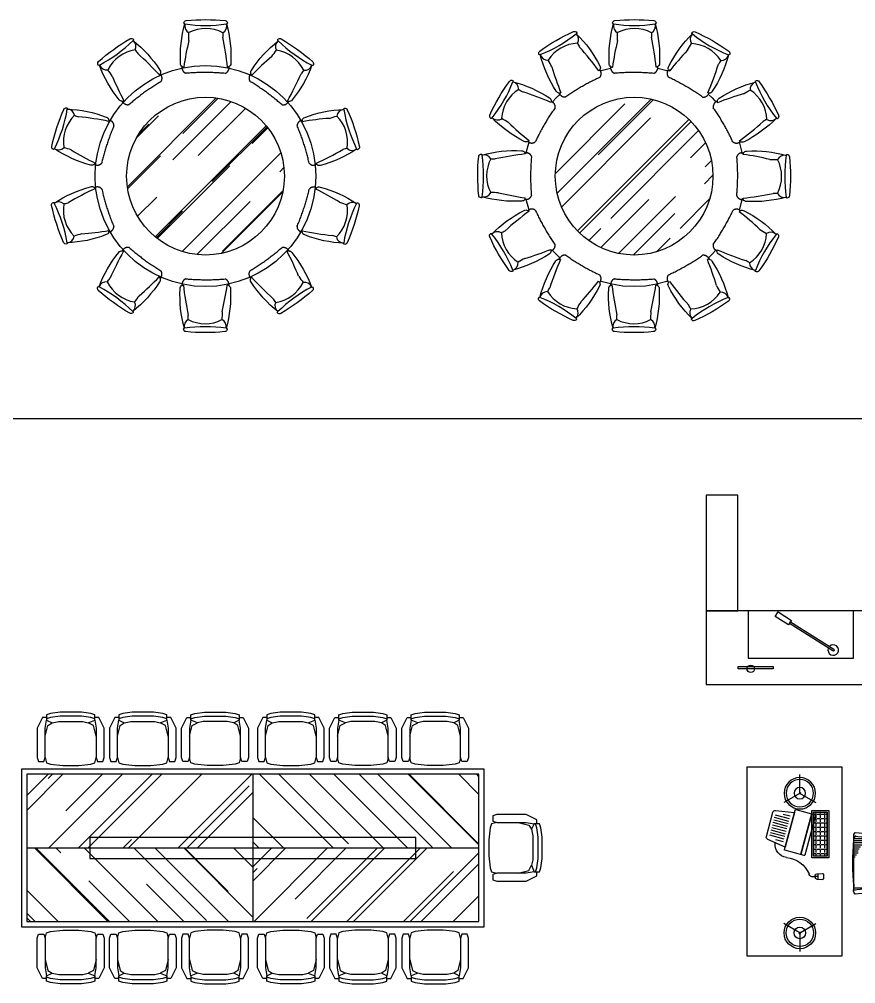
# Model space of a CAD drawing. Header units: millimetres. Extents: x 14385 to 129787, y 107826 to 186798.
# Drawn here: x 43170 to 51126, y 166282 to 175449 of the extents above; entities that cross this region are included whole.
import ezdxf

# ---------------------------------------------------------------- set-up
doc = ezdxf.new("R2010")
doc.units = ezdxf.units.MM
doc.header["$LTSCALE"] = 1000
doc.set_wipeout_variables(frame=1)
doc.linetypes.add('DASH', pattern=[0.35, 0.25, -0.1])
doc.linetypes.add('DASHED2', pattern=[0.375, 0.25, -0.125])
doc.layers.add('FF-FURN', color=51, linetype='Continuous')
pattern_1 = [(45, (-2993635.3, -2408480.16), (424.26407, 1131.37085), [7500, -1000, 2500, -500]), (45, (-2993341.8, -2407833.15), (-823.7794, 116.67262), [1500, -165, 3000, -375]), (45, (-2993759.02, -2408002.86), (1601.59686, 2075.358403), [4000, -700, 2000, -500])]
pattern_2 = [(135, (-2993635.3, -2408480.16), (-1131.37085, 424.26407), [7500, -1000, 2500, -500]), (135, (-2994282.3, -2408186.7), (-116.67262, -823.7794), [1500, -165, 3000, -375]), (135, (-2994112.58, -2408603.9), (-2075.358403, 1601.59686), [4000, -700, 2000, -500])]

# ---------------------------------------------------------------- blocks, each defined once
blk = doc.blocks.new('A$C4A8B782B')
blk.add_wipeout([(222.2, -1016.3), (222.2, -1040.4), (233.6, -1053.3), (237, -1067.9), (238, -1091), (239, -1130.2), (237.7, -1193.8), (235.2, -1232.1), (230.6, -1276.9), (223, -1328.3), (217.1, -1359.7), (209.2, -1396), (206.9, -1405.7), (204, -1417.2), (201.2, -1427.9), (198.4, -1438.5), (197.5, -1441.7), (196, -1446.9), (197.2, -1446.8), (199.3, -1447.1), (201.9, -1448.1), (203, -1448.9), (204.3, -1450.3), (205.7, -1452.9), (205.8, -1453.6), (205.6, -1456.5), (204.2, -1462.2), (202.1, -1466.5), (200.7, -1468.6), (198.1, -1471.4), (194.5, -1474.2), (191.7, -1475.8), (188.8, -1477), (185.9, -1477.8), (175.8, -1478.9), (126.1, -1483), (56.1, -1486.6), (10.5, -1487.5), (-19.5, -1487.4), (-82.5, -1485.7), (-150.4, -1481.4), (-177.3, -1479), (-191.3, -1477.2), (-197.7, -1474.2), (-202.4, -1470.1), (-205.9, -1465.3), (-207.7, -1461.1), (-208.8, -1455.2), (-208.4, -1451.9), (-207, -1449.6), (-205.5, -1448.3), (-204.4, -1447.6), (-202.4, -1447), (-200.9, -1446.8), (-199.7, -1446.9), (-206.3, -1422.7), (-212.4, -1398.5), (-217.7, -1375), (-225.5, -1334.7), (-231.1, -1300.4), (-234.7, -1272.6), (-238, -1242), (-240.2, -1214.1), (-242.5, -1160.1), (-242.6, -1128.9), (-242, -1100.8), (-241.1, -1081), (-239.9, -1061), (-232.8, -1046.6), (-226.2, -1040.7), (-222.5, -1038.5), (-221.5, -1016.5), (-218.9, -1007.6), (-214.5, -998.6), (-201.1, -983.7), (-186.9, -976), (-147.7, -979.8), (-103.4, -982.1), (-55.7, -984.1), (-16, -984.9), (59.9, -984.4), (108, -982.6), (134.5, -981.1), (167.2, -978.9), (187, -977.3), (196.4, -981.8), (206, -989.4), (212.6, -997.2), (216.9, -1004.7), (216.9, -1004.7)])
blk.add_lwpolyline([(222.2, -1016.3), (222.2, -1040.4, -0.272197), (237, -1070.3, -0.084996), (196, -1446.9, -0.358062), (205.7, -1452.9), (205.8, -1453.2), (205.8, -1454, -0.383738), (183.2, -1478.1, -0.050605), (-186.2, -1478.2, -0.392463), (-208.9, -1453.2, -0.389694), (-199.7, -1446.9, -0.084991), (-240.5, -1070.3, -0.302708), (-222.5, -1038.5), (-221.5, -1016.5)], format="xyb")
at = {"color": 55}
blk.add_lwpolyline([(-222.3, -1038.4, -0.092226), (-210.8, -1035.1)], format="xyb", dxfattribs=at)
at = {"color": 59, "linetype": 'DASHED2', "ltscale": 100}
for centre, radius, start, end in [((-168.3, -1026.8), 54.1, 110.10382, 169.04205), ((7.1, 1103.8), 2088.8, 264.66863, 274.93974), ((168, -1028), 54.1, 12.03498, 69.50456)]:
    blk.add_arc(centre, radius, start, end, dxfattribs=at)
at = {"color": 55}
for centre, radius, start, end in [((3007, -655.7), 3240, 186.72538, 191.85878), ((-2371.7, -673.3), 2603.8, 346.28981, 352.0138), ((204.1, -1067.9), 32.9, 56.7052, 85.26245), ((-130.9, -1426.4), 71.8, 118.36809, 196.57281), ((-741.2, -1326.5), 577.4, 356.34587, 0.49794), ((-741.2, -1326.5), 577.4, 356.34587, 0.49794), ((-2.8, -1053), 350.1, 242.38583, 297.16637), ((123.6, -1429.6), 74.3, 346.57778, 63.38635), ((1856.3, -1350.5), 1699.3, 177.97854, 180.47427), ((1856.3, -1350.5), 1699.3, 177.97854, 180.47427), ((-1.8, -2772.8), 1340.6, 81.51389, 98.48882)]:
    blk.add_arc(centre, radius, start, end, dxfattribs=at)
blk = doc.blocks.new('F-21')
at = {"color": 0, "linetype": 'Continuous'}
for rotation in [180, 143.9999999939887, 252.0000000102807, 72.00000001028067, 323.9999999939887]:
    blk.add_blockref('A$C4A8B782B', (0, 0), dxfattribs=dict(at, rotation=rotation))
blk.add_blockref('A$C4A8B782B', (0, 0), dxfattribs=at)
for rotation in [216.0000000060113, 107.9999999897193, 287.9999999897194, 36.00000000601128]:
    blk.add_blockref('A$C4A8B782B', (0, 0), dxfattribs=dict(at, rotation=rotation))
blk = doc.blocks.new('做成ACAD TuKuai0334')
at = {"ltscale": 0.1}
blk.add_lwpolyline([(-561.5, 302.8), (-426.8, 236.8), (-448.8, 191.9), (-583.5, 257.9)], close=True, dxfattribs=at)
blk.add_lwpolyline([(-433.4, 223.4), (4.4, 9, -1), (-4.4, -9), (-442.2, 205.4)], format="xyb", close=True, dxfattribs=at)
blk.add_arc((0, 0), 50, 165.44738, 142.37346, dxfattribs=at)
blk = doc.blocks.new('YZ')
blk.add_wipeout([(266.7, -50.8), (317.5, -152.4), (317.5, -431.8), (304.8, -469.9), (254, -469.9), (241.3, -431.8), (228.6, -482.6), (190.5, -495.3), (76.2, -508), (-76.2, -508), (-190.5, -495.3), (-228.6, -482.6), (-241.3, -431.8), (-254, -469.9), (-304.8, -469.9), (-317.5, -431.8), (-317.5, -152.4), (-266.7, -50.8), (-228.6, -50.8), (-228.6, -25.4), (-190.5, -12.7), (-101.6, 0), (101.6, 0), (190.5, -12.7), (228.6, -25.4), (228.6, -50.8)])
at = {"linetype": 'ByBlock'}
blk.add_lwpolyline([(317.5, -152.4), (317.5, -431.8), (304.8, -469.9), (254, -469.9), (241.3, -431.8), (228.6, -482.6), (190.5, -495.3), (76.2, -508), (-76.2, -508), (-190.5, -495.3), (-228.6, -482.6), (-241.3, -431.8), (-254, -469.9), (-304.8, -469.9), (-317.5, -431.8), (-317.5, -152.4), (-266.7, -50.8), (-228.6, -50.8), (-228.6, -25.4), (-190.5, -12.7), (-101.6, 0), (101.6, 0), (190.5, -12.7), (228.6, -25.4), (228.6, -50.8), (266.7, -50.8)], close=True, dxfattribs=at)
at = {"color": 57, "linetype": 'ByBlock', "elevation": 0}
for points in [[(241.3, -431.8), (241.3, -152.4), (228.6, -76.2), (177.8, -101.6), (114.3, -88.9), (-114.3, -88.9), (-165.1, -101.6), (-228.6, -76.2), (-241.3, -152.4), (-241.3, -431.8)], [(-228.6, -63.5), (-190.5, -50.8), (-101.6, -38.1), (101.6, -38.1), (190.5, -50.8), (228.6, -63.5)], [(-241.3, -228.6), (-215.9, -127), (-165.1, -101.6)], [(241.3, -228.6), (215.9, -127), (177.8, -101.6)]]:
    blk.add_lwpolyline(points, dxfattribs=at)
at = {"linetype": 'ByBlock', "elevation": 0}
for points in [[(-228.6, -76.2), (-228.6, -50.8)], [(228.6, -50.8), (228.6, -76.2)]]:
    blk.add_lwpolyline(points, dxfattribs=at)
blk = doc.blocks.new('222')
h = blk.add_hatch()
h.set_pattern_fill('AR-RROOF', color=59, scale=400, angle=45, style=0)
h.set_pattern_definition([(45, (-23731.6, -71.8), (339.411, 905.097), [6000, -800, 2000, -400]), (45, (-23496.83, 445.8), (-659.024, 93.338), [1200, -132, 2400, -300]), (45, (-23830.58, 310.03), (1281.2775, 1660.2867), [3200, -560, 1600, -400])])
edge = h.paths.add_edge_path()
edge.add_arc((0, 0), 750, 0, 360)
at = {"color": 55, "linetype": 'Continuous'}
blk.add_circle((0, 0), 750, dxfattribs=at)
at = {"color": 0, "linetype": 'Continuous'}
blk.add_blockref('A$C4A8B782B', (0, 0), dxfattribs=at)
blk.add_circle((0, 0), 1050, dxfattribs=at)
at = {"color": 0, "linetype": 'Continuous', "rotation": 30.00000000006242}
blk.add_blockref('A$C4A8B782B', (0, 0), dxfattribs=at)
at = {"color": 0, "linetype": 'Continuous', "rotation": 59.99999999993758}
blk.add_blockref('A$C4A8B782B', (0, 0), dxfattribs=at)
at = {"color": 0, "linetype": 'Continuous', "rotation": 90}
blk.add_blockref('A$C4A8B782B', (0, 0), dxfattribs=at)
at = {"color": 0, "linetype": 'Continuous', "rotation": 120.0000000000624}
blk.add_blockref('A$C4A8B782B', (0, 0), dxfattribs=at)
at = {"color": 0, "linetype": 'Continuous', "rotation": 149.9999999999376}
blk.add_blockref('A$C4A8B782B', (0, 0), dxfattribs=at)
at = {"color": 0, "linetype": 'Continuous', "rotation": 180}
blk.add_blockref('A$C4A8B782B', (0, 0), dxfattribs=at)
at = {"color": 0, "linetype": 'Continuous', "rotation": 210.0000000000624}
blk.add_blockref('A$C4A8B782B', (0, 0), dxfattribs=at)
at = {"color": 0, "linetype": 'Continuous', "rotation": 239.9999999999376}
blk.add_blockref('A$C4A8B782B', (0, 0), dxfattribs=at)
at = {"color": 0, "linetype": 'Continuous', "rotation": 270}
blk.add_blockref('A$C4A8B782B', (0, 0), dxfattribs=at)
at = {"color": 0, "linetype": 'Continuous', "rotation": 300.0000000000624}
blk.add_blockref('A$C4A8B782B', (0, 0), dxfattribs=at)
at = {"color": 0, "linetype": 'Continuous', "rotation": 329.9999999999376}
blk.add_blockref('A$C4A8B782B', (0, 0), dxfattribs=at)
blk = doc.blocks.new('Lamp-T-300')
at = {"color": 8}
for p, q in [((8.7, -5), (-153.3, 88.5)), ((-8.7, -5), (153.3, 88.5)), ((0, 10), (0, -177))]:
    blk.add_line(p, q, dxfattribs=at)
at = {"color": 8, "const_width": 5}
for points in [[(-125, 72.1), (-151.3, 87.4)], [(125, 72.1), (151.3, 87.4)], [(0, -144.3), (0, -174.7)]]:
    blk.add_lwpolyline(points, dxfattribs=at)
blk.add_circle((0, 0), 150)
at = {"color": 8}
for radius in [130, 55]:
    blk.add_circle((0, 0), radius, dxfattribs=at)
blk = doc.blocks.new('CHAIR-580X580')
blk.add_wipeout([(239.3, 579.4), (-244.1, 579.4), (-292.6, 26.7), (-286.6, 20.9), (-274.9, 14.2), (-260.9, 11.8), (-255, 12.2), (253.3, 12.5), (255.8, 12), (259.8, 11.5), (262.2, 11.5), (275.4, 13.8), (279.5, 15.6), (284.5, 18.6), (289.4, 22.7), (293.1, 27.1)])
at = {"color": 53}
for p, q in [((-208.6, 540.7), (-255, 12.2)), ((-208.6, 540.7), (204.2, 540.7)), ((204.2, 540.7), (255.8, 12))]:
    blk.add_line(p, q, dxfattribs=at)
blk.add_lwpolyline([(-292.6, 26.7), (-244.1, 579.4), (239.3, 579.4), (293.1, 27.1, -0.300485), (253.3, 12.5), (-253.4, 12.5, -0.27373), (-292.6, 26.7)], format="xyb")
at = {"color": 59}
for points in [[(-211.2, 323.5), (-211.2, 375.4)], [(-191.9, 330), (-191.9, 402.5)], [(-172.5, 346.3), (-172.5, 423.6)], [(-153.2, 358), (-153.2, 440.6)], [(-133.9, 366.1), (-133.9, 453.8)], [(-114.5, 371.2), (-114.5, 450.7)], [(-95.2, 373.6), (-95.2, 448)], [(-75.9, 373.6), (-75.9, 445.9)], [(-56.5, 377.3), (-56.5, 444.3)], [(-37.2, 368.5), (-37.2, 443.1)], [(-17.9, 367.3), (-17.9, 442.4)], [(1.5, 362.5), (1.5, 442.2)], [(20.8, 356.3), (20.8, 442.5)], [(40.1, 348.5), (40.1, 443.2)], [(59.5, 338.9), (59.5, 444.5)], [(78.8, 327.5), (78.8, 446.2)], [(98.1, 313.8), (98.1, 448.3)], [(117.5, 297.4), (117.5, 451)], [(136.8, 277.7), (136.8, 454.2)], [(156.1, 253.5), (156.1, 444.7)], [(175.5, 222.3), (175.5, 428.6)], [(194.8, 177.2), (194.8, 408.8)], [(214.1, 108.5), (214.1, 383.7)], [(-234.8, 17.2), (-234.8, 185.1)], [(233.5, 13.2), (233.5, 229)], [(-215.4, 17.2), (-215.4, 138.1)], [(-196.1, 17.2), (-196.1, 110.5)], [(-176.8, 17.2), (-176.8, 90.6)], [(-157.4, 17.2), (-157.4, 75.5)], [(-138.1, 17.2), (-138.1, 63.9)], [(-118.8, 17.2), (-118.8, 55.2)], [(-99.4, 17.2), (-99.4, 54.1)], [(-80.1, 17.2), (-80.1, 40.3)], [(-60.8, 17.2), (-60.8, 26.5)], [(252.8, 11.8), (252.8, 30.8)]]:
    blk.add_lwpolyline(points, dxfattribs=at)
at = {"color": 55}
for centre, radius, start, end in [((0.3, 1228.1), 785.9, 254.23094, 285.76906), ((-2.2, 2739.7), 2208.7, 264.63748, 275.36252), ((-219.1, 71.4), 60.8, 222.69501, 264.21765), ((-8.4, 2152.5), 2152.5, 264.21765, 276.22782)]:
    blk.add_arc(centre, radius, start, end, dxfattribs=at)
at = {"color": 8}
blk.add_arc((235.7, -84.5), 97.8, 73.39286, 96.22782, dxfattribs=at)
blk = doc.blocks.new('PC-01')
h = blk.add_hatch()
h.set_pattern_fill('ANSI31', color=59, scale=200, angle=420, style=0)
h.set_pattern_definition([(285, (-39158.078, -19224.26), (24.148146, 6.470476), [])])
h.paths.add_polyline_path([(-201.3, 563.6), (-422.1, 504.4), (-407, 363.5), (-143.9, 434)])
h = blk.add_hatch()
h.set_pattern_fill('ANGLE', color=59, scale=150, angle=180, style=0)
h.set_pattern_definition([(360, (-23967.84, -62130.297), (7e-15, 41.25), [30, -11.25]), (90, (-23967.84, -62130.297), (-41.25, 1e-14), [30, -11.25])])
h.paths.add_polyline_path([(-18.2, 143), (-18.2, 17), (-434.2, 17), (-434.2, 143)])
at = {"color": 59}
for p, q in [((-420.1, 165.6), (-33.7, 269.1)), ((-418.8, 160.8), (-32.4, 264.3)), ((150.9, 114), (145.9, 59)), ((150, 104), (201.8, 104)), ((165.9, 129), (185.9, 129)), ((173.4, 129), (173.4, 134)), ((173.4, 134), (178.4, 134)), ((175.9, 104), (175.9, 129)), ((178.4, 129), (178.4, 134)), ((200.9, 114), (205.9, 59)), ((155.9, 49), (195.9, 49))]:
    blk.add_line(p, q, dxfattribs=at)
at = {"color": 54}
for points in [[(-204.9, 593.6), (-434, 532.3, 0.369511), (-452.4, 505.4), (-433.1, 325.4), (-102.3, 414.1), (-175.6, 579.6, 0.369511)], [(-79.3, 420.2), (-456.1, 319.3, 0.414214), (-459.6, 313.2), (-410.4, 129.6, 0.414214), (-404.3, 126.1), (-27.6, 227, 0.414214), (-24, 233.2), (-73.2, 416.7, 0.414214)]]:
    blk.add_lwpolyline(points, format="xyb", close=True, dxfattribs=at)
at = {"color": 59}
for points in [[(-450, 160), (-450, 0), (0, 0), (0, 160), (-450, 160)], [(-436.2, 145), (-436.2, 15), (-16.2, 15), (-16.2, 145), (-436.2, 145)], [(-434.2, 143), (-434.2, 17), (-18.2, 17), (-18.2, 143), (-434.2, 143)]]:
    blk.add_lwpolyline(points, dxfattribs=at)
for centre, radius, start, end in [((-128, 385.3), 125.3, 8.14643, 97.5739), ((255.4, 425.3), 260.3, 184.88526, 245.94022), ((143.4, 151.3), 36.8, 331.98473, 80.90059), ((165.9, 114), 15, 90, 180), ((185.9, 114), 15, 0, 90), ((155.9, 59), 10, 180, 270), ((195.9, 59), 10, 270, 0)]:
    blk.add_arc(centre, radius, start, end, dxfattribs=at)

msp = doc.modelspace()

# ---------------------------------------------------------------- hatches: boundary and pattern name
at = {"layer": 'FF-FURN', "linetype": 'Continuous'}
h = msp.add_hatch(dxfattribs=at)
h.set_pattern_fill('AR-RROOF', color=250, scale=500, angle=45, style=0)
h.set_pattern_definition(pattern_1)
h.paths.add_polyline_path([(43242.2, 168272.7), (43242.2, 167572.7), (45392.2, 167572.7), (45392.2, 168272.7)])
h = msp.add_hatch(dxfattribs=at)
h.set_pattern_fill('AR-RROOF', color=250, scale=500, angle=135, style=0)
h.set_pattern_definition(pattern_2)
h.paths.add_polyline_path([(45392.2, 168272.7), (47542.2, 168272.7), (47542.2, 167572.7), (45392.2, 167572.7)])
h = msp.add_hatch(dxfattribs=at)
h.set_pattern_fill('AR-RROOF', color=250, scale=500, angle=135, style=0)
h.set_pattern_definition(pattern_2)
h.paths.add_polyline_path([(45392.2, 166872.7), (43242.2, 166872.7), (43242.2, 167572.7), (45392.2, 167572.7)])
h = msp.add_hatch(dxfattribs=at)
h.set_pattern_fill('AR-RROOF', color=250, scale=500, angle=45, style=0)
h.set_pattern_definition(pattern_1)
h.paths.add_polyline_path([(45392.2, 166872.7), (47542.2, 166872.7), (47542.2, 167572.7), (45392.2, 167572.7)])

# ---------------------------------------------------------------- linework, layer by layer
at = {"color": 1}
msp.add_line((18573.3, 171654.3), (80368.9, 171654.3), dxfattribs=at)
at = {"layer": 'FF-FURN', "linetype": 'Continuous'}
for p, q in [((45392.2, 168272.7), (45392.2, 166872.7)), ((43242.2, 167572.7), (47542.2, 167572.7))]:
    msp.add_line(p, q, dxfattribs=at)
for points in [[(50003.8, 170925.9), (49703.8, 170925.9), (49703.8, 169825.9), (50003.8, 169825.9), (50003.8, 170925.9)], [(50103.8, 169825.9), (50103.8, 169375.9), (51103.8, 169375.9), (51103.8, 169825.9)]]:
    msp.add_lwpolyline(points, dxfattribs=at)
for points in [[(49703.8, 169125.9), (51503.8, 169125.9), (51503.8, 169825.9), (49703.8, 169825.9)], [(43192.2, 166822.7), (47592.2, 166822.7), (47592.2, 168322.7), (43192.2, 168322.7)], [(50094.5, 168342.6), (50994.5, 168342.6), (50994.5, 166542.6), (50094.5, 166542.6)], [(43242.2, 166872.7), (47542.2, 166872.7), (47542.2, 168272.7), (43242.2, 168272.7)]]:
    msp.add_lwpolyline(points, close=True, dxfattribs=at)
at = {"layer": 'FF-FURN', "color": 55, "linetype": 'Continuous'}
msp.add_lwpolyline([(50007.1, 169297.3), (50339.4, 169297.3), (50339.4, 169275.2), (50007.1, 169275.2)], close=True, dxfattribs=at)
at = {"layer": 'FF-FURN', "linetype": 'ByBlock'}
for points in [[(43341.6, 168711.1), (43341.6, 168431.7), (43354.3, 168393.6), (43405.1, 168393.6), (43417.8, 168431.7), (43430.5, 168380.9), (43468.6, 168368.2), (43582.9, 168355.5), (43735.3, 168355.5), (43849.6, 168368.2), (43887.7, 168380.9), (43900.4, 168431.7), (43913.1, 168393.6), (43963.9, 168393.6), (43976.6, 168431.7), (43976.6, 168711.1), (43925.8, 168812.7), (43887.7, 168812.7), (43887.7, 168838.1), (43849.6, 168850.8), (43760.7, 168863.5), (43557.5, 168863.5), (43468.6, 168850.8), (43430.5, 168838.1), (43430.5, 168812.7), (43392.4, 168812.7)], [(44028, 168711.1), (44028, 168431.7), (44040.7, 168393.6), (44091.5, 168393.6), (44104.2, 168431.7), (44116.9, 168380.9), (44155, 168368.2), (44269.3, 168355.5), (44421.7, 168355.5), (44536, 168368.2), (44574.1, 168380.9), (44586.8, 168431.7), (44599.5, 168393.6), (44650.3, 168393.6), (44663, 168431.7), (44663, 168711.1), (44612.2, 168812.7), (44574.1, 168812.7), (44574.1, 168838.1), (44536, 168850.8), (44447.1, 168863.5), (44243.9, 168863.5), (44155, 168850.8), (44116.9, 168838.1), (44116.9, 168812.7), (44078.8, 168812.7)], [(45349.4, 168711.1), (45349.4, 168431.7), (45336.7, 168393.6), (45285.9, 168393.6), (45273.2, 168431.7), (45260.5, 168380.9), (45222.4, 168368.2), (45108.1, 168355.5), (44955.7, 168355.5), (44841.4, 168368.2), (44803.3, 168380.9), (44790.6, 168431.7), (44777.9, 168393.6), (44727.1, 168393.6), (44714.4, 168431.7), (44714.4, 168711.1), (44765.2, 168812.7), (44803.3, 168812.7), (44803.3, 168838.1), (44841.4, 168850.8), (44930.3, 168863.5), (45133.5, 168863.5), (45222.4, 168850.8), (45260.5, 168838.1), (45260.5, 168812.7), (45298.6, 168812.7)], [(45435, 168711.1), (45435, 168431.7), (45447.7, 168393.6), (45498.5, 168393.6), (45511.2, 168431.7), (45523.9, 168380.9), (45562, 168368.2), (45676.3, 168355.5), (45828.7, 168355.5), (45943, 168368.2), (45981.1, 168380.9), (45993.8, 168431.7), (46006.5, 168393.6), (46057.3, 168393.6), (46070, 168431.7), (46070, 168711.1), (46019.2, 168812.7), (45981.1, 168812.7), (45981.2, 168838.1), (45943.1, 168850.8), (45854.2, 168863.5), (45651, 168863.5), (45562.1, 168850.8), (45524, 168838.1), (45523.9, 168812.7), (45485.8, 168812.7)], [(46756.4, 168711.1), (46756.4, 168431.7), (46743.7, 168393.6), (46692.9, 168393.6), (46680.2, 168431.7), (46667.5, 168380.9), (46629.4, 168368.2), (46515.1, 168355.5), (46362.7, 168355.5), (46248.4, 168368.2), (46210.3, 168380.9), (46197.6, 168431.7), (46184.9, 168393.6), (46134.1, 168393.6), (46121.4, 168431.7), (46121.4, 168711.1), (46172.2, 168812.7), (46210.3, 168812.7), (46210.3, 168838.1), (46248.4, 168850.8), (46337.3, 168863.5), (46540.5, 168863.5), (46629.4, 168850.8), (46667.5, 168838.1), (46667.5, 168812.7), (46705.6, 168812.7)], [(47442.8, 168711.1), (47442.9, 168431.7), (47430.2, 168393.6), (47379.4, 168393.6), (47366.7, 168431.7), (47354, 168380.9), (47315.9, 168368.2), (47201.6, 168355.5), (47049.2, 168355.5), (46934.9, 168368.2), (46896.8, 168380.9), (46884.1, 168431.7), (46871.4, 168393.6), (46820.6, 168393.6), (46807.9, 168431.7), (46807.8, 168711.1), (46858.6, 168812.7), (46896.7, 168812.7), (46896.7, 168838.1), (46934.8, 168850.8), (47023.7, 168863.5), (47226.9, 168863.5), (47315.8, 168850.8), (47353.9, 168838.1), (47353.9, 168812.7), (47392, 168812.7)], [(43341.6, 166434.2), (43341.6, 166713.6), (43354.3, 166751.7), (43405.1, 166751.7), (43417.8, 166713.7), (43430.5, 166764.5), (43468.6, 166777.2), (43582.9, 166789.9), (43735.3, 166789.9), (43849.6, 166777.2), (43887.7, 166764.5), (43900.4, 166713.7), (43913.1, 166751.8), (43963.9, 166751.8), (43976.6, 166713.7), (43976.6, 166434.3), (43925.8, 166332.7), (43887.7, 166332.7), (43887.7, 166307.3), (43849.6, 166294.6), (43760.7, 166281.9), (43557.5, 166281.9), (43468.6, 166294.6), (43430.5, 166307.3), (43430.5, 166332.7), (43392.4, 166332.6)], [(44028, 166434.2), (44028, 166713.6), (44040.7, 166751.7), (44091.5, 166751.7), (44104.2, 166713.7), (44116.9, 166764.5), (44155, 166777.2), (44269.3, 166789.9), (44421.7, 166789.9), (44536, 166777.2), (44574.1, 166764.5), (44586.8, 166713.7), (44599.5, 166751.8), (44650.3, 166751.8), (44663, 166713.7), (44663, 166434.3), (44612.2, 166332.7), (44574.1, 166332.7), (44574.1, 166307.3), (44536, 166294.6), (44447.1, 166281.9), (44243.9, 166281.9), (44155, 166294.6), (44116.9, 166307.3), (44116.9, 166332.7), (44078.8, 166332.6)], [(45349.4, 166434.2), (45349.4, 166713.6), (45336.7, 166751.7), (45285.9, 166751.7), (45273.2, 166713.7), (45260.5, 166764.5), (45222.4, 166777.2), (45108.1, 166789.9), (44955.7, 166789.9), (44841.4, 166777.2), (44803.3, 166764.5), (44790.6, 166713.7), (44777.9, 166751.8), (44727.1, 166751.8), (44714.4, 166713.7), (44714.4, 166434.3), (44765.2, 166332.7), (44803.3, 166332.7), (44803.3, 166307.3), (44841.4, 166294.6), (44930.3, 166281.9), (45133.5, 166281.9), (45222.4, 166294.6), (45260.5, 166307.3), (45260.5, 166332.7), (45298.6, 166332.6)], [(45435, 166434.2), (45435, 166713.6), (45447.7, 166751.7), (45498.5, 166751.7), (45511.2, 166713.7), (45523.9, 166764.5), (45562, 166777.2), (45676.3, 166789.9), (45828.7, 166789.9), (45943, 166777.2), (45981.1, 166764.5), (45993.8, 166713.7), (46006.5, 166751.8), (46057.3, 166751.8), (46070, 166713.7), (46070, 166434.3), (46019.2, 166332.7), (45981.1, 166332.7), (45981.2, 166307.3), (45943.1, 166294.6), (45854.2, 166281.9), (45651, 166281.9), (45562.1, 166294.6), (45524, 166307.3), (45523.9, 166332.7), (45485.8, 166332.6)], [(46756.4, 166434.2), (46756.4, 166713.6), (46743.7, 166751.7), (46692.9, 166751.7), (46680.2, 166713.7), (46667.5, 166764.5), (46629.4, 166777.2), (46515.1, 166789.9), (46362.7, 166789.9), (46248.4, 166777.2), (46210.3, 166764.5), (46197.6, 166713.7), (46184.9, 166751.8), (46134.1, 166751.8), (46121.4, 166713.7), (46121.4, 166434.3), (46172.2, 166332.7), (46210.3, 166332.7), (46210.3, 166307.3), (46248.4, 166294.6), (46337.3, 166281.9), (46540.5, 166281.9), (46629.4, 166294.6), (46667.5, 166307.3), (46667.5, 166332.7), (46705.6, 166332.6)], [(47442.8, 166434.2), (47442.9, 166713.6), (47430.2, 166751.7), (47379.4, 166751.7), (47366.7, 166713.7), (47354, 166764.5), (47315.9, 166777.2), (47201.6, 166789.9), (47049.2, 166789.9), (46934.9, 166777.2), (46896.8, 166764.5), (46884.1, 166713.7), (46871.4, 166751.8), (46820.6, 166751.8), (46807.9, 166713.7), (46807.8, 166434.3), (46858.6, 166332.7), (46896.7, 166332.7), (46896.7, 166307.3), (46934.8, 166294.6), (47023.7, 166281.9), (47226.9, 166281.9), (47315.8, 166294.6), (47353.9, 166307.3), (47353.9, 166332.7), (47392, 166332.6)]]:
    msp.add_lwpolyline(points, close=True, dxfattribs=at)
at = {"layer": 'FF-FURN', "linetype": 'DASH', "ltscale": 1200}
msp.add_lwpolyline([(43842.2, 167472.7), (46942.2, 167472.7), (46942.2, 167672.7), (43842.2, 167672.7)], close=True, dxfattribs=at)
at = {"layer": 'FF-FURN', "color": 55, "linetype": 'Continuous'}
msp.add_circle((50127.3, 169275.2), 35.3, dxfattribs=at)

# ---------------------------------------------------------------- block references
at = {"layer": 'FF-FURN', "linetype": 'Continuous'}
for name, p in [('F-21', (44941.2, 173958.3)), ('Lamp-T-300', (50594.5, 166764.7))]:
    msp.add_blockref(name, p, dxfattribs=at)
at = {"layer": 'FF-FURN'}
msp.add_blockref('222', (49018.4, 173958.3), dxfattribs=at)
at = {"layer": 'FF-FURN', "linetype": 'Continuous'}
for name, p, rotation in [('做成ACAD TuKuai0334', (50912.1, 169453.1), 353.7406374673023), ('CHAIR-580X580', (51094.6, 167426.6), 270)]:
    msp.add_blockref(name, p, dxfattribs=dict(at, rotation=rotation))
at = {"layer": 'FF-FURN', "linetype": 'Continuous', "extrusion": (0, 0, -1), "zscale": -0.9999999999999998}
for name, p, rotation in [('Lamp-T-300', (-50594.5, 168092.6), 180), ('PC-01', (-50869.5, 167476.9, -0.3), 270)]:
    msp.add_blockref(name, p, dxfattribs=dict(at, rotation=rotation))

# ---------------------------------------------------------------- next in the draw order: hatches: boundary and pattern name
at = {"layer": 'FF-FURN'}
h = msp.add_hatch(dxfattribs=at)
h.set_pattern_fill('AR-RROOF', color=59, scale=400, angle=45, style=0)
h.set_pattern_definition([(45, (21209.57, 173886.5), (339.411, 905.097), [6000, -800, 2000, -400]), (45, (21444.3, 174404.1), (-659.024, 93.338), [1200, -132, 2400, -300]), (45, (21110.57, 174268.35), (1281.2775, 1660.2867), [3200, -560, 1600, -400])])
edge = h.paths.add_edge_path()
edge.add_arc((44941.2, 173958.3), 750, 0, 360)

# ---------------------------------------------------------------- next in the draw order: linework, layer by layer
at = {"layer": 'FF-FURN', "linetype": 'Continuous'}
msp.add_circle((44941.2, 173958.3), 1050, dxfattribs=at)
at = {"layer": 'FF-FURN', "color": 55, "linetype": 'Continuous'}
msp.add_circle((44941.2, 173958.3), 750, dxfattribs=at)

# ---------------------------------------------------------------- next in the draw order: block references
at = {"layer": 'FF-FURN', "linetype": 'Continuous', "xscale": -1}
for p in [(43659.1, 168863.5), (44345.5, 168863.5), (45752.6, 168863.5)]:
    msp.add_blockref('YZ', p, dxfattribs=at)
at = {"layer": 'FF-FURN', "linetype": 'Continuous'}
for p in [(45031.9, 168863.5), (46438.9, 168863.5), (47125.3, 168863.5)]:
    msp.add_blockref('YZ', p, dxfattribs=at)
at = {"layer": 'FF-FURN', "linetype": 'Continuous', "xscale": -1}
for p, rotation in [((48144.6, 167572.6), 270), ((45031.9, 166281.9), 180), ((46438.9, 166281.9), 180), ((47125.3, 166281.9), 180)]:
    msp.add_blockref('YZ', p, dxfattribs=dict(at, rotation=rotation))
at = {"layer": 'FF-FURN', "linetype": 'Continuous', "rotation": 180}
for p in [(43659.1, 166281.9), (44345.5, 166281.9), (45752.6, 166281.9)]:
    msp.add_blockref('YZ', p, dxfattribs=at)

# ---------------------------------------------------------------- next in the draw order: linework, layer by layer
at = {"layer": 'FF-FURN', "linetype": 'ByBlock'}
msp.add_lwpolyline([(47992.3, 167890.1), (47712.9, 167890.2), (47674.8, 167877.5), (47674.8, 167826.7), (47712.9, 167814), (47662.1, 167801.3), (47649.4, 167763.2), (47636.7, 167648.9), (47636.6, 167496.5), (47649.3, 167382.2), (47662, 167344.1), (47712.8, 167331.4), (47674.7, 167318.7), (47674.7, 167267.9), (47712.8, 167255.2), (47992.2, 167255.1), (48093.8, 167305.9), (48093.8, 167344), (48119.2, 167344), (48131.9, 167382.1), (48144.6, 167471), (48144.7, 167674.2), (48132, 167763.1), (48119.3, 167801.2), (48093.9, 167801.2), (48093.9, 167839.3)], close=True, dxfattribs=at)

doc.saveas('drawing.dxf')
